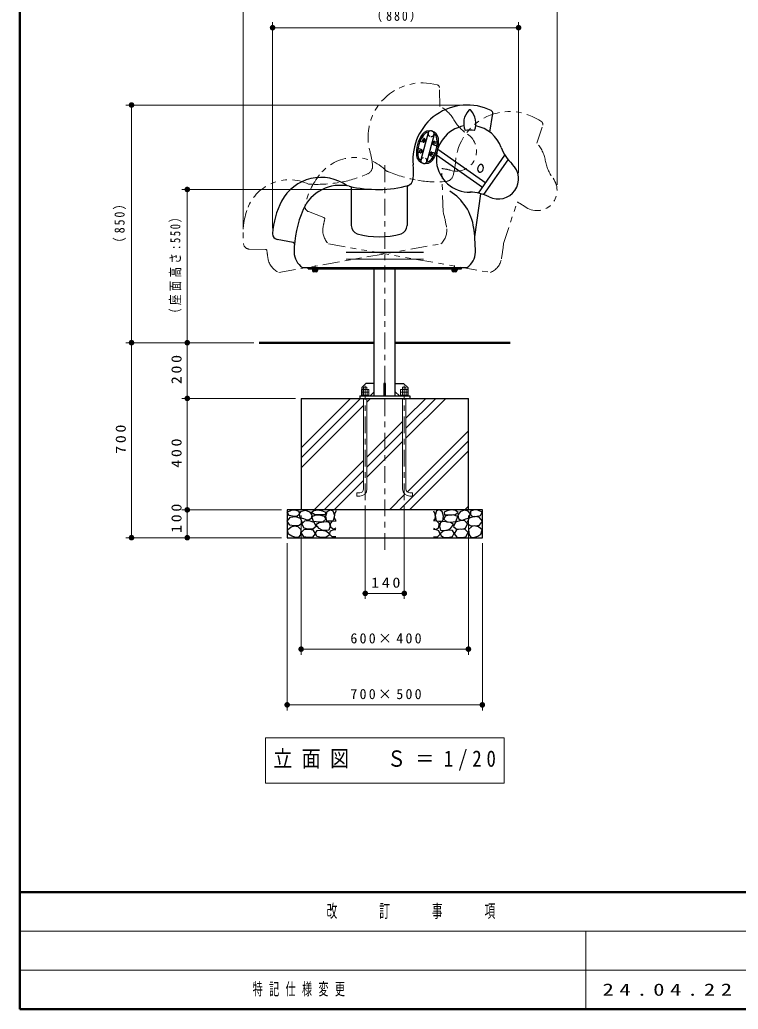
# Model space of a CAD drawing. Units: millimetres on the paper, scale 1:20. Extents: x -385 to 0, y 0 to 267.
# Drawn here: x -385 to -256.2, y 0 to 177.6 of the extents above; entities that cross this region are included whole.
import ezdxf

# ---------------------------------------------------------------- set-up
doc = ezdxf.new("R2010")
doc.units = ezdxf.units.MM
for name, pattern in [('USER1', [4.5, 2.5, -2]), ('USER2', [6, 3, -1, 1, -1]), ('USER3', [8, 3, -1, 1, -1, 1, -1])]:
    doc.linetypes.add(name, pattern=pattern)
doc.layers.add('LY_1', color=7, linetype='Continuous', lineweight=13)
doc.styles.add('ＭＳ ゴシック', font='')
doc.styles.get('ＭＳ ゴシック').set_extended_font_data('MS Gothic')

# ---------------------------------------------------------------- blocks, each defined once
blk = doc.blocks.new('filled_dot')
at = {"color": 0, "linetype": 'Continuous', "lineweight": -2, "const_width": 1.25}
blk.add_lwpolyline([(-0.625, 0, 1), (0.625, 0, 1)], format="xyb", close=True, dxfattribs=at)

msp = doc.modelspace()

# ---------------------------------------------------------------- linework, layer by layer
at = {"layer": 'LY_1', "lineweight": 50}
for p, q in [((-385, 267), (-385, 0)), ((-342.054, 119.627), (-321.429, 119.627)), ((-317.679, 119.627), (-297.054, 119.627)), ((-385, 21), (0, 21)), ((-385, 0), (0, 0))]:
    msp.add_line(p, q, dxfattribs=at)
at = {"layer": 'LY_1'}
for p, q in [((-344.969, 140.007), (-344.969, 187.166)), ((-288.65, 147.95), (-288.65, 187.166)), ((-339.667, 140.154), (-339.667, 177.166)), ((-339.667, 176.166), (-295.559, 176.166)), ((-295.559, 150.042), (-295.559, 177.166)), ((-305.748, 162.287), (-365.969, 162.287)), ((-364.969, 119.627), (-364.969, 162.287)), ((-321.648, 147.127), (-355.969, 147.127)), ((-354.969, 119.627), (-354.969, 147.127)), ((-312.635, 134.627), (-326.473, 134.627)), ((-343.054, 119.627), (-365.969, 119.627)), ((-343.054, 119.627), (-365.969, 119.627)), ((-364.969, 84.627), (-364.969, 119.627)), ((-343.054, 119.627), (-355.969, 119.627)), ((-351.233, 119.627), (-355.969, 119.627)), ((-354.969, 109.627), (-354.969, 119.627)), ((-322.404, 111.237), (-323.704, 111.237)), ((-323.704, 111.237), (-323.704, 110.077)), ((-322.404, 110.737), (-323.704, 110.737)), ((-322.404, 110.237), (-323.704, 110.237)), ((-323.379, 111.237), (-323.379, 110.237)), ((-323.354, 111.627), (-322.754, 111.627)), ((-323.354, 111.237), (-323.354, 111.627)), ((-322.754, 111.237), (-322.754, 111.627)), ((-322.729, 111.237), (-322.729, 110.237)), ((-322.404, 111.237), (-322.404, 110.077)), ((-316.704, 111.237), (-315.404, 111.237)), ((-316.704, 111.237), (-316.704, 110.077)), ((-316.704, 110.737), (-315.404, 110.737)), ((-316.704, 110.237), (-315.404, 110.237)), ((-316.379, 111.237), (-316.379, 110.237)), ((-316.354, 111.237), (-316.354, 111.627)), ((-315.754, 111.627), (-316.354, 111.627)), ((-315.754, 111.237), (-315.754, 111.627)), ((-315.729, 111.237), (-315.729, 110.237)), ((-315.404, 111.237), (-315.404, 110.077)), ((-335.554, 109.627), (-355.969, 109.627)), ((-335.554, 109.627), (-355.969, 109.627)), ((-354.969, 89.627), (-354.969, 109.627)), ((-334.554, 98.973), (-323.9, 109.627)), ((-334.554, 100.769), (-325.696, 109.627)), ((-334.554, 97.177), (-323.354, 108.377)), ((-323.354, 93.377), (-323.354, 109.627)), ((-322.754, 108.977), (-322.104, 109.627)), ((-322.754, 93.377), (-322.754, 109.627)), ((-316.354, 93.377), (-316.354, 109.627)), ((-315.754, 102.486), (-308.613, 109.627)), ((-315.754, 104.282), (-310.409, 109.627)), ((-315.754, 106.078), (-312.205, 109.627)), ((-315.754, 93.377), (-315.754, 109.627)), ((-322.754, 99.078), (-316.354, 105.478)), ((-322.754, 97.282), (-316.354, 103.682)), ((-315.501, 92.839), (-304.554, 103.786)), ((-322.754, 95.486), (-316.354, 101.886)), ((-316.917, 89.627), (-304.554, 101.99)), ((-315.121, 89.627), (-304.554, 100.194)), ((-332.205, 89.627), (-323.354, 98.478)), ((-330.409, 89.627), (-323.354, 96.682)), ((-328.613, 89.627), (-323.354, 94.886)), ((-324.554, 92.677), (-324.554, 92.077)), ((-324.054, 92.677), (-324.554, 92.677)), ((-318.713, 89.627), (-315.927, 92.413)), ((-315.054, 92.677), (-314.554, 92.677)), ((-314.554, 92.677), (-314.554, 92.077)), ((-324.054, 92.077), (-324.554, 92.077)), ((-315.054, 92.077), (-314.554, 92.077)), ((-338.054, 89.627), (-355.969, 89.627)), ((-354.969, 84.627), (-354.969, 89.627)), ((-323.054, 90.377), (-323.054, 73.627)), ((-316.054, 90.377), (-316.054, 73.627)), ((-305.222, 89.627), (-304.554, 90.295)), ((-334.554, 88.627), (-334.554, 63.627)), ((-304.554, 88.627), (-304.554, 63.627)), ((-353.738, 84.627), (-365.969, 84.627)), ((-338.054, 84.627), (-355.969, 84.627)), ((-337.054, 83.627), (-337.054, 53.627)), ((-302.054, 83.627), (-302.054, 53.627)), ((-316.054, 74.627), (-323.054, 74.627)), ((-304.554, 64.627), (-334.554, 64.627)), ((-302.054, 54.627), (-337.054, 54.627)), ((-340.954, 48.693), (-340.954, 40.56)), ((-298.154, 48.693), (-340.954, 48.693)), ((-298.154, 40.56), (-298.154, 48.693)), ((-340.954, 40.56), (-298.154, 40.56)), ((-385, 14), (-243.5, 14)), ((-283.5, 14), (-283.5, 0)), ((-385, 7), (-243.5, 7))]:
    msp.add_line(p, q, dxfattribs=at)
at = {"layer": 'LY_1', "linetype": 'USER3'}
for p, q in [((-309.652, 162.025), (-309.754, 165.422)), ((-292.296, 155.455), (-291.227, 158.682)), ((-309.082, 143.075), (-309.316, 150.874)), ((-298.258, 137.458), (-295.804, 144.865)), ((-330.472, 142.078), (-333.239, 143.156)), ((-338.524, 132.232), (-309.474, 137.368)), ((-329.633, 137.368), (-300.584, 132.232)), ((-340.927, 136.369), (-343.896, 136.433))]:
    msp.add_line(p, q, dxfattribs=at)
at = {"layer": 'LY_1', "lineweight": 25}
for p, q in [((-300.686, 157.413), (-300.195, 160.776)), ((-311.78, 157.278), (-313.074, 152.448)), ((-312.502, 156.255), (-312.94, 156.397)), ((-310.717, 156.993), (-312.011, 152.164)), ((-313.02, 154.323), (-313.592, 154.509)), ((-312.67, 155.628), (-313.259, 155.753)), ((-310.771, 155.119), (-310.199, 154.933)), ((-310.603, 155.746), (-310.153, 155.65)), ((-313.188, 153.696), (-313.638, 153.792)), ((-311.289, 153.187), (-310.851, 153.045)), ((-311.121, 153.814), (-310.532, 153.689)), ((-310.262, 153.338), (-301.998, 147.552)), ((-310.049, 154.356), (-301.45, 148.334)), ((-302.749, 146.479), (-297.995, 153.268)), ((-301.775, 146.214), (-297.413, 152.444)), ((-325.554, 147.606), (-325.554, 140.634)), ((-315.554, 147.778), (-315.554, 140.634)), ((-303.424, 138.653), (-302.297, 146.374)), ((-335.95, 137.593), (-338.862, 138.174)), ((-326.473, 135.877), (-312.635, 135.877)), ((-334.304, 133.102), (-304.804, 133.102)), ((-333.304, 132.877), (-333.304, 133.102)), ((-333.304, 132.877), (-305.804, 132.877)), ((-332.579, 132.877), (-332.579, 132.777)), ((-331.529, 132.777), (-332.579, 132.777)), ((-332.514, 132.777), (-332.514, 132.652)), ((-332.514, 132.652), (-331.594, 132.652)), ((-332.504, 132.652), (-332.504, 132.602)), ((-331.854, 132.352), (-332.254, 132.352)), ((-332.057, 132.777), (-332.091, 132.652)), ((-332.017, 132.777), (-332.051, 132.652)), ((-331.604, 132.652), (-331.604, 132.602)), ((-331.594, 132.777), (-331.594, 132.652)), ((-331.529, 132.777), (-331.529, 132.877)), ((-330.554, 132.877), (-330.554, 133.102)), ((-321.429, 119.627), (-321.429, 132.877)), ((-317.679, 119.627), (-317.679, 132.877)), ((-308.554, 132.877), (-308.554, 133.102)), ((-307.579, 132.877), (-307.579, 132.777)), ((-306.529, 132.777), (-307.579, 132.777)), ((-307.514, 132.777), (-307.514, 132.652)), ((-307.514, 132.652), (-306.594, 132.652)), ((-307.504, 132.652), (-307.504, 132.602)), ((-306.854, 132.352), (-307.254, 132.352)), ((-307.057, 132.777), (-307.091, 132.652)), ((-307.017, 132.777), (-307.051, 132.652)), ((-306.604, 132.652), (-306.604, 132.602)), ((-306.594, 132.777), (-306.594, 132.652)), ((-306.529, 132.777), (-306.529, 132.877)), ((-305.804, 132.877), (-305.804, 133.102)), ((-321.429, 110.077), (-321.429, 119.627)), ((-317.679, 110.077), (-317.679, 119.627)), ((-323.679, 111.577), (-322.929, 112.327)), ((-321.429, 112.327), (-322.929, 112.327)), ((-319.404, 112.327), (-319.704, 112.327)), ((-319.704, 112.327), (-319.704, 110.077)), ((-319.404, 110.077), (-319.404, 112.327)), ((-317.679, 112.327), (-316.179, 112.327)), ((-315.429, 111.577), (-316.179, 112.327)), ((-323.679, 111.577), (-323.679, 110.077)), ((-321.429, 110.827), (-322.179, 110.077)), ((-319.404, 111.577), (-319.704, 111.577)), ((-317.679, 110.827), (-316.929, 110.077)), ((-315.429, 111.577), (-315.429, 110.077)), ((-334.554, 109.627), (-304.554, 109.627)), ((-334.554, 109.627), (-334.554, 89.627)), ((-324.054, 110.077), (-315.054, 110.077)), ((-324.054, 110.077), (-324.054, 109.627)), ((-315.054, 110.077), (-315.054, 109.627)), ((-304.554, 89.627), (-304.554, 109.627)), ((-302.054, 89.627), (-337.054, 89.627)), ((-337.054, 89.627), (-337.054, 84.627)), ((-302.054, 84.627), (-302.054, 89.627)), ((-337.054, 84.627), (-302.054, 84.627))]:
    msp.add_line(p, q, dxfattribs=at)
at = {"layer": 'LY_1', "linetype": 'USER2'}
for p, q in [((-319.554, 151.469), (-319.554, 82.304)), ((-332.054, 132.489), (-332.054, 133.489)), ((-307.054, 132.489), (-307.054, 133.489)), ((-323.054, 91.377), (-323.054, 111.877)), ((-316.054, 91.377), (-316.054, 111.877))]:
    msp.add_line(p, q, dxfattribs=at)
at = {"layer": 'LY_1', "linetype": 'USER1'}
for p, q in [((-332.379, 132.877), (-332.379, 133.102)), ((-331.729, 132.877), (-331.729, 133.102)), ((-307.379, 132.877), (-307.379, 133.102)), ((-306.729, 132.877), (-306.729, 133.102))]:
    msp.add_line(p, q, dxfattribs=at)
at = {"layer": 'LY_1', "lineweight": 25}
for points in [[(-335.787, 88.452), (-336.704, 88.625), (-337.038, 89.22), (-336.258, 89.579), (-335.651, 89.617), (-334.945, 89.418), (-334.932, 88.762), (-335.304, 88.44)], [(-333.495, 87.795), (-334.09, 88.031), (-334.746, 88.179), (-334.845, 88.972), (-334.499, 89.394), (-333.78, 89.592), (-333.074, 89.294), (-332.653, 88.7), (-332.752, 88.055), (-333.173, 87.758)], [(-331.651, 88.734), (-332.167, 88.818), (-332.738, 89.166), (-332.264, 89.501), (-331.497, 89.64), (-330.73, 89.473), (-330.186, 89.208), (-330.256, 88.748), (-330.939, 88.706)], [(-328.837, 87.671), (-329.295, 87.622), (-329.952, 87.597), (-330.1, 88.514), (-329.853, 89.344), (-329.295, 89.617), (-328.849, 89.431), (-328.564, 88.675), (-328.725, 87.919)], [(-310.271, 87.671), (-309.813, 87.622), (-309.156, 87.597), (-309.007, 88.514), (-309.255, 89.344), (-309.813, 89.617), (-310.259, 89.431), (-310.544, 88.675), (-310.383, 87.919)], [(-307.457, 88.734), (-306.941, 88.818), (-306.369, 89.166), (-306.844, 89.501), (-307.611, 89.64), (-308.378, 89.473), (-308.922, 89.208), (-308.852, 88.748), (-308.168, 88.706)], [(-305.613, 87.795), (-305.018, 88.031), (-304.361, 88.179), (-304.262, 88.972), (-304.609, 89.394), (-305.328, 89.592), (-306.034, 89.294), (-306.455, 88.7), (-306.356, 88.055), (-305.935, 87.758)], [(-303.321, 88.452), (-302.404, 88.625), (-302.069, 89.22), (-302.85, 89.579), (-303.457, 89.617), (-304.163, 89.418), (-304.176, 88.762), (-303.804, 88.44)], [(-335.787, 86.779), (-336.555, 86.891), (-337.076, 87.609), (-336.481, 88.291), (-335.589, 88.415), (-334.709, 88.13), (-334.3, 87.325), (-334.883, 86.804)], [(-333.322, 86.185), (-334.003, 86.309), (-334.399, 87.089), (-333.916, 87.634), (-333.173, 87.709), (-332.244, 87.424), (-331.872, 86.655), (-332.38, 86.247)], [(-331.358, 87.395), (-332.306, 87.52), (-332.641, 88.441), (-331.846, 88.72), (-331.079, 88.692), (-330.395, 88.497), (-330.144, 87.981), (-330.66, 87.493)], [(-330.8, 86), (-331.316, 86.307), (-331.902, 87.018), (-331.344, 87.381), (-330.493, 87.451), (-329.893, 87.548), (-329.544, 87.339), (-329.349, 86.67), (-329.572, 85.986), (-330.13, 85.903)], [(-308.308, 86), (-307.792, 86.307), (-307.206, 87.018), (-307.764, 87.381), (-308.615, 87.451), (-309.215, 87.548), (-309.563, 87.339), (-309.758, 86.67), (-309.535, 85.986), (-308.977, 85.903)], [(-307.75, 87.395), (-306.802, 87.52), (-306.467, 88.441), (-307.262, 88.72), (-308.029, 88.692), (-308.712, 88.497), (-308.963, 87.981), (-308.447, 87.493)], [(-305.786, 86.185), (-305.105, 86.309), (-304.708, 87.089), (-305.191, 87.634), (-305.935, 87.709), (-306.864, 87.424), (-307.236, 86.655), (-306.728, 86.247)], [(-303.321, 86.779), (-302.553, 86.891), (-302.032, 87.609), (-302.627, 88.291), (-303.519, 88.415), (-304.399, 88.13), (-304.807, 87.325), (-304.225, 86.804)], [(-335.527, 84.661), (-336.233, 84.884), (-336.791, 85.28), (-337.014, 86.061), (-336.357, 86.594), (-335.732, 86.739), (-335.143, 86.631), (-334.598, 86.073), (-334.684, 85.156), (-335.007, 84.71)], [(-333.284, 84.648), (-334.065, 84.809), (-334.536, 85.565), (-333.978, 86.098), (-333.111, 86.147), (-332.43, 86.06), (-332.008, 85.329), (-332.504, 84.71)], [(-329.544, 85.373), (-329.586, 85.038), (-330.074, 84.703), (-330.869, 84.675), (-331.72, 84.843), (-331.985, 85.414), (-331.692, 85.93), (-330.758, 85.972), (-330.005, 85.819)], [(-309.563, 85.373), (-309.521, 85.038), (-309.033, 84.703), (-308.238, 84.675), (-307.387, 84.843), (-307.122, 85.414), (-307.415, 85.93), (-308.35, 85.972), (-309.103, 85.819)], [(-305.823, 84.648), (-305.043, 84.809), (-304.572, 85.565), (-305.13, 86.098), (-305.997, 86.147), (-306.678, 86.06), (-307.099, 85.329), (-306.604, 84.71)], [(-303.581, 84.661), (-302.875, 84.884), (-302.317, 85.28), (-302.094, 86.061), (-302.751, 86.594), (-303.375, 86.739), (-303.965, 86.631), (-304.51, 86.073), (-304.423, 85.156), (-304.101, 84.71)]]:
    msp.add_lwpolyline(points, close=True, dxfattribs=at)
for points in [[(-328.291, 89.455), (-328.552, 88.886), (-328.601, 88.229), (-328.477, 87.845), (-328.316, 87.783)], [(-310.816, 89.455), (-310.556, 88.886), (-310.507, 88.229), (-310.63, 87.845), (-310.791, 87.783)], [(-328.304, 86.321), (-328.688, 86.086), (-329.245, 86.482), (-329.283, 87.188), (-328.899, 87.622), (-328.279, 87.659)], [(-310.804, 86.321), (-310.42, 86.086), (-309.862, 86.482), (-309.825, 87.188), (-310.209, 87.622), (-310.829, 87.659)], [(-328.304, 84.76), (-328.985, 84.785), (-329.481, 85.255), (-329.258, 85.875), (-328.638, 86.086), (-328.304, 86.123)], [(-310.804, 84.76), (-310.122, 84.785), (-309.627, 85.255), (-309.85, 85.875), (-310.469, 86.086), (-310.804, 86.123)]]:
    msp.add_lwpolyline(points, dxfattribs=at)
for centre in [(-312.602, 155.946), (-310.671, 155.428), (-313.12, 154.014), (-311.188, 153.496)]:
    msp.add_circle(centre, 0.175, dxfattribs=at)
at = {"layer": 'LY_1', "linetype": 'USER3'}
for centre, radius, start, end in [((-312.803, 156.516), 9.75, 73.99938, 195.75462), ((-310.254, 165.407), 0.5, 1.72291, 73.99938), ((-312.381, 156.682), 6, 29.71238, 62.93852), ((-297.146, 151.361), 9.75, 53.94682, 175.70207), ((-300.656, 163.373), 7.5, 209.71238, 236.99794), ((-291.702, 158.839), 0.5, 341.67036, 53.94682), ((-306.716, 154.043), 3.625, 253.05462, 56.99794), ((-296.692, 151.372), 6, 9.65983, 42.88597), ((-324.945, 144.877), 7.978, 44.09128, 142.11903), ((-334.662, 150.349), 12.962, 4.81855, 15.75462), ((-323.241, 151.312), 1.5, 294.63861, 4.81855), ((-319.794, 153.063), 12.962, 344.766, 355.70207), ((-283.384, 153.637), 7.5, 189.65983, 216.94538), ((-320.083, 141.095), 14.139, 142.11903, 166.83122), ((-331.005, 168.241), 20.125, 280.24597, 294.63861), ((-321.654, 143.557), 7.291, 67.5235, 70.45915), ((-309.461, 173.027), 24.601, 247.5235, 260.19341), ((-309.958, 143.401), 7.5, 73.05462, 85.08975), ((-308.734, 150.051), 1.5, 274.58605, 344.766), ((-336.695, 140.894), 7.978, 64.14383, 162.17159), ((-333.15, 140.782), 7.291, 87.57606, 90.5117), ((-331.802, 172.646), 24.601, 267.57606, 280.24597), ((-310.224, 168.616), 20.125, 260.19341, 274.58605), ((-292.275, 146.95), 3.625, 233.00206, 36.94538), ((-332.876, 144.088), 1, 168.03116, 248.70463), ((-298.97, 138.065), 7.5, 53.00206, 65.03719), ((-330.83, 139.007), 14.139, 162.17159, 186.88378), ((-330.564, 141.843), 0.252, 345.59537, 68.70463), ((-340.232, 134.748), 32.244, 10.02628, 14.96527), ((-327.361, 139.784), 3.317, 169.97372, 226.75976), ((-311.917, 137.054), 19, 165.59536, 169.97372), ((-311.747, 139.784), 3.317, 313.24024, 10.02628), ((-343.874, 137.433), 1, 188.08371, 268.75719), ((-330.375, 140.317), 32.244, 349.97372, 354.91271), ((-340.933, 136.117), 0.252, 5.64792, 88.75719), ((-321.774, 138.012), 19, 185.64792, 190.02628), ((-337.218, 135.281), 3.317, 190.02628, 246.81232), ((-301.89, 135.281), 3.317, 293.18768, 349.97372)]:
    msp.add_arc(centre, radius, start, end, dxfattribs=at)
at = {"layer": 'LY_1', "lineweight": 25}
for centre, radius, start, end in [((-304.748, 152.537), 9.75, 63.9731, 185.72834), ((-301.973, 159.009), 3.43, 137.13075, 201.96534), ((-304.304, 161.172), 0.25, 42.86925, 137.13075), ((-306.634, 159.009), 3.43, 338.03466, 42.86925), ((-300.69, 160.848), 0.5, 351.69663, 63.9731), ((-304.304, 152.627), 6, 100.23185, 271.27801), ((-304.304, 152.627), 6, 19.6861, 79.76815), ((-308.56, 153.827), 5.328, 142.97634, 187.02366), ((-308.56, 153.827), 5.078, 142.97634, 187.02366), ((-311.534, 156.07), 1.603, 7.02366, 142.97634), ((-311.534, 156.07), 1.353, 98.02609, 142.97634), ((-311.298, 157.149), 0.499, 77.9376, 247.22507), ((-311.199, 157.122), 0.499, 255.91779, 72.0624), ((-311.507, 156.17), 1.5, 72.0624, 77.9376), ((-311.534, 156.07), 1.353, 7.02366, 51.97391), ((-304.304, 152.627), 5.17, 80.53382, 99.46618), ((-312.602, 155.946), 0.325, 258, 72), ((-315.231, 155.615), 5.078, 322.97634, 7.02366), ((-310.671, 155.428), 0.325, 78, 252), ((-315.231, 155.615), 5.328, 322.97634, 7.02366), ((-291.593, 157.174), 7.5, 199.6861, 226.97166), ((-312.257, 153.372), 1.603, 187.02366, 322.97634), ((-312.257, 153.372), 1.353, 187.02366, 231.97391), ((-313.12, 154.014), 0.325, 258, 72), ((-312.592, 152.319), 0.499, 100.66363, 252.0624), ((-312.493, 152.293), 0.499, 240.56587, 61.81348), ((-311.188, 153.496), 0.325, 78, 252), ((-327.347, 150.27), 12.962, 354.79228, 5.72834), ((-312.284, 153.272), 1.5, 252.0624, 257.9376), ((-312.257, 153.372), 1.353, 278.02609, 322.97634), ((-301.999, 150.807), 0.908, 130.98723, 197.96381), ((-302.311, 151.166), 0.432, 17.96381, 130.98723), ((-302.764, 151.02), 0.908, 310.98723, 17.96381), ((-299.184, 149.042), 3.625, 243.02834, 46.97166), ((-330.995, 141.312), 7.978, 54.11756, 152.14531), ((-302.452, 150.661), 0.432, 197.96381, 310.98723), ((-327.524, 140.585), 7.291, 77.54978, 156.28725), ((-320.648, 171.728), 24.601, 257.54978, 270.21969), ((-320.631, 167.252), 20.125, 270.21969, 285.57601), ((-315.932, 149.229), 1.5, 284.61233, 354.79228), ((-312.747, 138.97), 9.235, 7.72696, 58.27203), ((-304.23, 139.127), 7.5, 63.02834, 90.3139), ((-325.548, 138.434), 14.139, 152.14531, 176.8575), ((-316.804, 135.877), 19, 156.28725, 180), ((-324.054, 140.634), 1.5, 180, 253.50726), ((-317.054, 140.634), 1.5, 286.49274, 0), ((-335.548, 135.877), 32.244, 0, 8.0818), ((-338.667, 139.154), 1, 178.05743, 258.73091), ((-320.554, 152.455), 13.829, 253.50726, 286.49274), ((-335.999, 137.346), 0.252, 355.62164, 78.73091), ((-332.487, 135.877), 3.317, 180, 236.78604), ((-306.621, 135.877), 3.317, 303.21396, 0), ((-332.254, 132.602), 0.25, 180, 270), ((-331.854, 132.602), 0.25, 270, 0), ((-307.254, 132.602), 0.25, 180, 270), ((-306.854, 132.602), 0.25, 270, 0)]:
    msp.add_arc(centre, radius, start, end, dxfattribs=at)
at = {"layer": 'LY_1'}
for centre, radius, start, end in [((-324.054, 93.377), 0.7, 270, 0), ((-324.054, 93.377), 1.3, 270, 0), ((-315.054, 93.377), 1.3, 180, 270), ((-315.054, 93.377), 0.7, 180, 270)]:
    msp.add_arc(centre, radius, start, end, dxfattribs=at)

# ---------------------------------------------------------------- block references
at = {"layer": 'LY_1', "xscale": 0.4, "yscale": 0.4}
for p in [(-339.667, 176.166), (-323.054, 74.627), (-334.554, 64.627), (-337.054, 54.627)]:
    msp.add_blockref('filled_dot', p, dxfattribs=at)
for p, rotation in [((-295.559, 176.166), 180), ((-364.969, 162.287), 270), ((-354.969, 147.127), 270), ((-364.969, 119.627), 90), ((-364.969, 119.627), 270), ((-354.969, 119.627), 90), ((-354.969, 119.627), 270), ((-354.969, 109.627), 90), ((-354.969, 109.627), 270), ((-354.969, 89.627), 270), ((-354.969, 89.627), 90), ((-364.969, 84.627), 90), ((-354.969, 84.627), 90), ((-316.054, 74.627), 180), ((-304.554, 64.627), 180), ((-302.054, 54.627), 180)]:
    msp.add_blockref('filled_dot', p, dxfattribs=dict(at, rotation=rotation))

# ---------------------------------------------------------------- texts
at = {"layer": 'LY_1', "style": 'ＭＳ ゴシック'}
for s, insert, char_height, attachment_point in [('\\T1.33;\\W0.85;（880）', (-317.188, 177.166), 1.833, 8), ('\\T1.33;\\W1.15;140', (-319.133, 75.627), 1.833, 8), ('\\T1.32;600×400', (-319.134, 65.627), 1.833, 8), ('\\T1.32;700×500', (-319.134, 55.627), 1.833, 8), ('\\T1.5;\\W0.85;立面図\u3000Ｓ＝1/20', (-339.554, 44.627), 2.933, 4), ('\\T1.64;\\W0.6;改\u3000\u3000訂\u3000\u3000事\u3000\u3000項', (-314.25, 17.5), 2.346, 5), ('\\T1.64;\\W0.6;特記仕様変更', (-343.25, 3.5), 2.199, 4), ('\\T1.5;\\W1.35;24.04.22', (-280.5, 3.5), 2.199, 4)]:
    msp.add_mtext(s, dxfattribs=dict(at, insert=insert, char_height=char_height, attachment_point=attachment_point))
at = {"layer": 'LY_1', "char_height": 1.833, "attachment_point": 8, "rotation": 90, "style": 'ＭＳ ゴシック'}
for s, insert in [('\\T1.33;\\W0.85;（850）', (-365.969, 141.381)), ('\\T1.32;\\W0.75;（座面高さ:550）', (-355.969, 133.805)), ('\\T1.33;\\W1.15;200', (-355.969, 115.043)), ('\\T1.33;\\W1.15;700', (-365.969, 102.543)), ('\\T1.33;\\W1.15;400', (-355.969, 100.043)), ('\\T1.33;\\W1.15;100', (-355.969, 88.34))]:
    msp.add_mtext(s, dxfattribs=dict(at, insert=insert))

doc.saveas('drawing.dxf')
